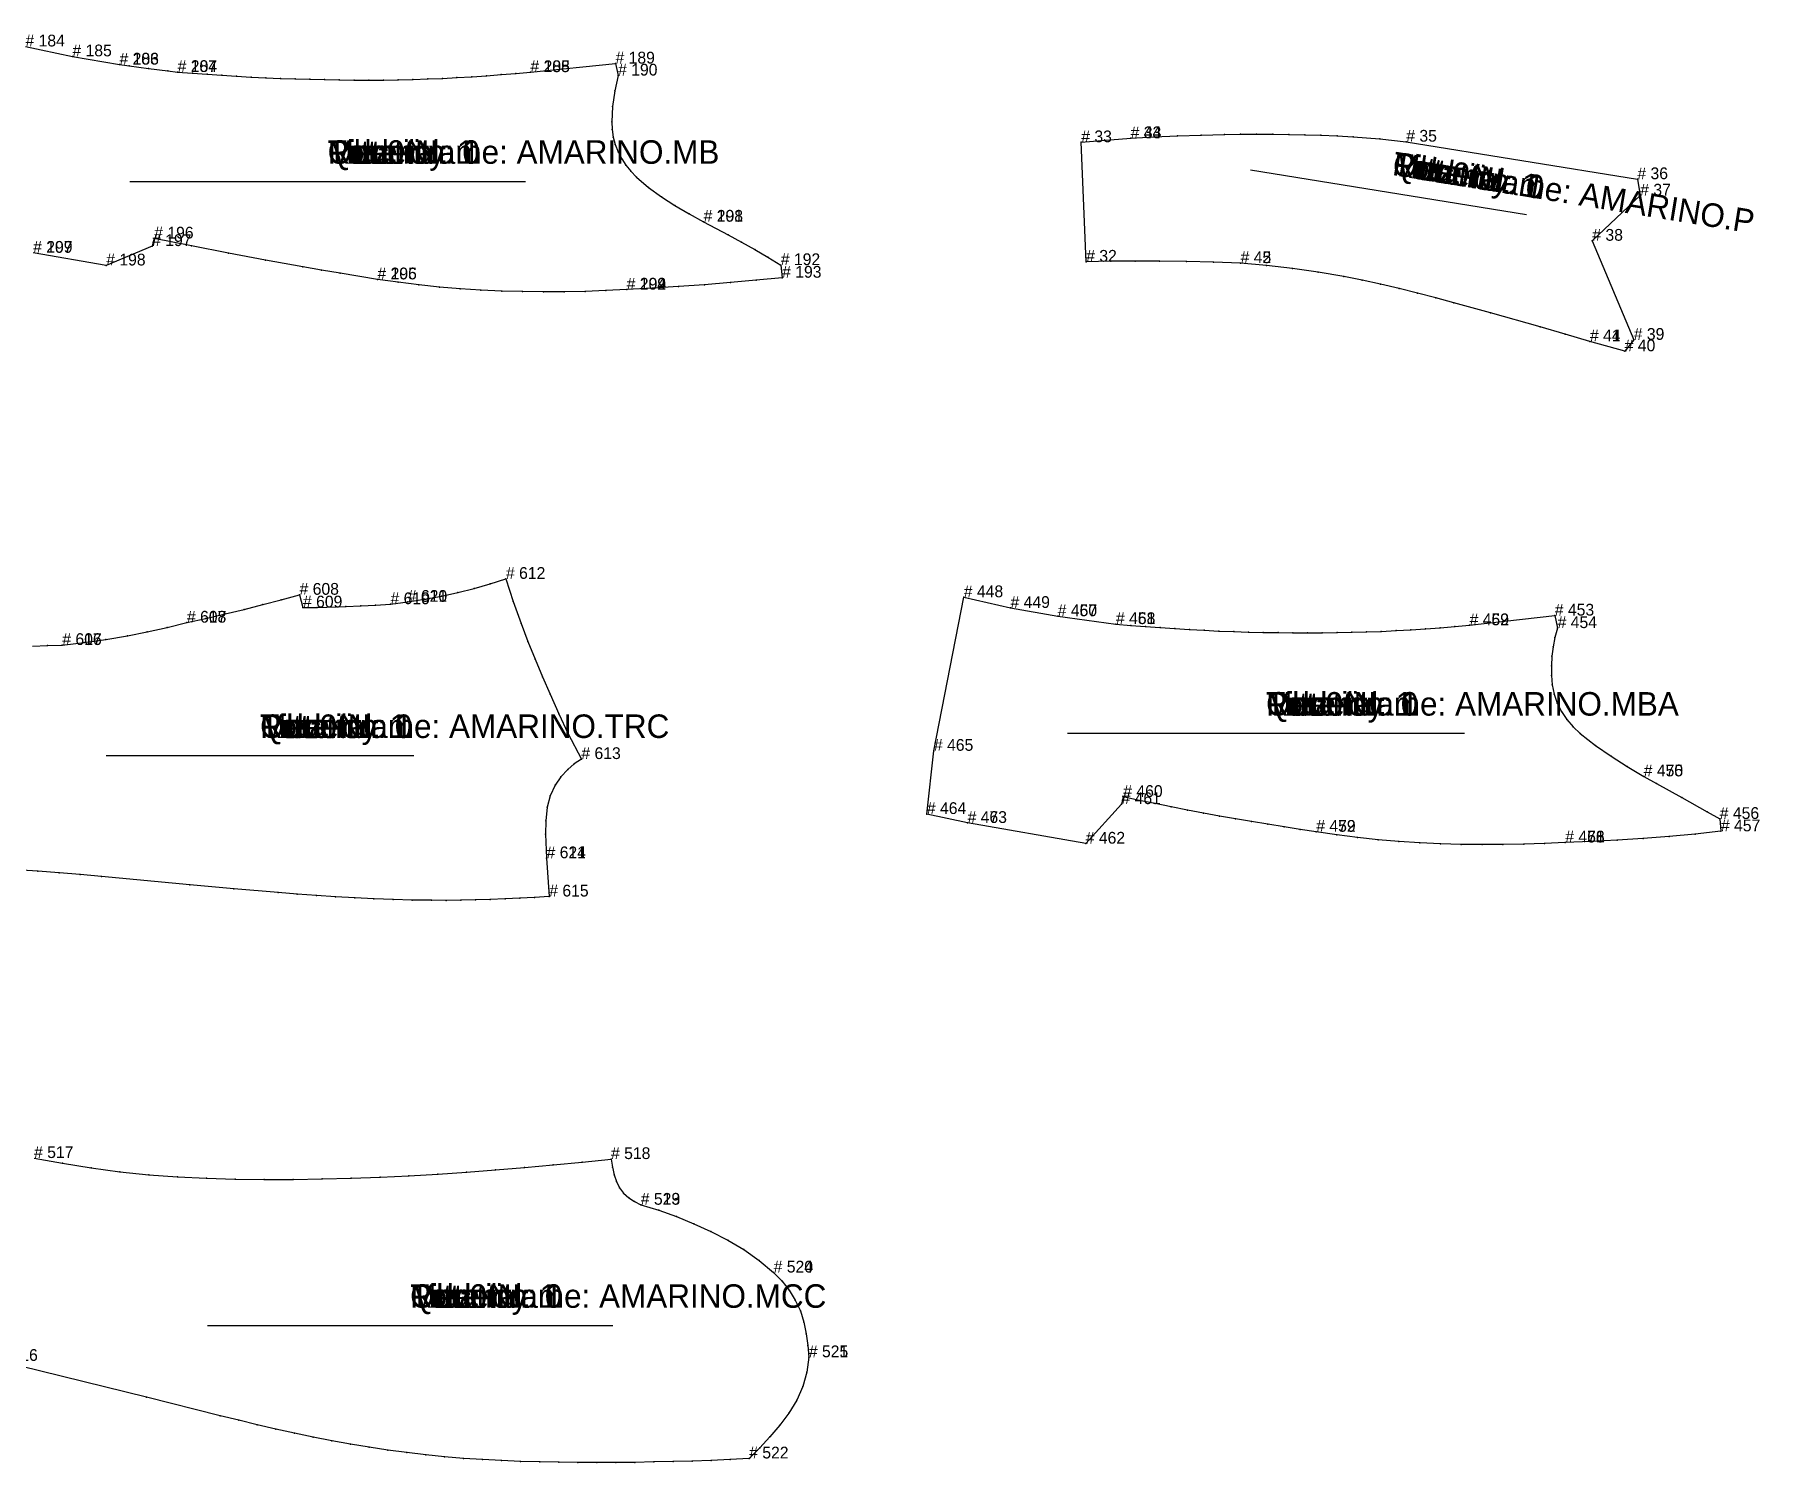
# Model space of a CAD drawing. Header units: metres. Extents: x 0 to 4837, y -3 to 3070.
# Drawn here: x 3207 to 4672, y 100 to 1313 of the extents above; entities that cross this region are included whole.
import ezdxf

# ---------------------------------------------------------------- set-up
doc = ezdxf.new("R2010")
doc.units = ezdxf.units.M

# ---------------------------------------------------------------- blocks, each defined once
blk = doc.blocks.new('2')
at = {"layer": '1'}
blk.add_lwpolyline([(4100.3, 1120), (4096.1, 1221.5), (4138.1, 1224.9), (4158.1, 1226.1), (4178, 1227), (4197.9, 1227.6), (4217.8, 1228.1), (4231.5, 1228.3), (4245.1, 1228.4), (4258.8, 1228.4), (4272.5, 1228.2), (4286.2, 1227.9), (4299.8, 1227.5), (4313.5, 1226.9), (4327.1, 1226.1), (4349.7, 1224.3), (4372.3, 1222), (4568.7, 1190.1), (4571.1, 1176.2), (4530.4, 1137.8), (4565.6, 1053.6), (4557.9, 1043.9), (4528.4, 1052.3), (4507.3, 1058.5), (4486.2, 1064.6), (4443.8, 1076.5), (4412.8, 1085.1), (4397.3, 1089.3), (4381.8, 1093.4), (4366.2, 1097.3), (4350.5, 1101), (4334.9, 1104.4), (4319.1, 1107.5), (4297.4, 1111.2), (4275.5, 1114.2), (4253.5, 1116.8), (4231.5, 1118.8), (4208.5, 1119.7), (4185.6, 1120.2), (4162.7, 1120.5), (4141.9, 1120.6), (4121.1, 1120.4)], close=True, dxfattribs=at)
at = {"layer": '2'}
for p in [(4096.1, 1221.5), (4138.1, 1224.9), (4372.3, 1222), (4568.7, 1190.1), (4571.1, 1176.2), (4530.4, 1137.8), (4100.3, 1120), (4231.5, 1118.8), (4528.4, 1052.3), (4557.9, 1043.9), (4565.6, 1053.6)]:
    blk.add_point(p, dxfattribs=at)
at = {"layer": '3'}
for p in [(4158.1, 1226.1), (4178, 1227), (4197.9, 1227.6), (4217.8, 1228.1), (4231.5, 1228.3), (4245.1, 1228.4), (4258.8, 1228.4), (4272.5, 1228.2), (4286.2, 1227.9), (4299.8, 1227.5), (4313.5, 1226.9), (4327.1, 1226.1), (4349.7, 1224.3), (4121.1, 1120.4), (4141.9, 1120.6), (4162.7, 1120.5), (4185.6, 1120.2), (4208.5, 1119.7), (4253.5, 1116.8), (4275.5, 1114.2), (4297.4, 1111.2), (4319.1, 1107.5), (4334.9, 1104.4), (4350.5, 1101), (4366.2, 1097.3), (4381.8, 1093.4), (4397.3, 1089.3), (4412.8, 1085.1), (4443.8, 1076.5), (4486.2, 1064.6), (4507.3, 1058.5)]:
    blk.add_point(p, dxfattribs=at)
at = {"layer": '4'}
for p in [(4138.1, 1224.9, 7.5), (4231.5, 1118.8, 7.5), (4528.4, 1052.3, 7.5)]:
    blk.add_point(p, dxfattribs=at)
at = {"layer": '7'}
blk.add_line((4240, 1198.1), (4474.5, 1160), dxfattribs=at)
at = {"layer": '84'}
blk.add_lwpolyline([(4100.3, 1120), (4096.1, 1221.5), (4138.1, 1224.9), (4158.1, 1226.1), (4178, 1227), (4197.9, 1227.6), (4217.8, 1228.1), (4231.5, 1228.3), (4245.1, 1228.4), (4258.8, 1228.4), (4272.5, 1228.2), (4286.2, 1227.9), (4299.8, 1227.5), (4313.5, 1226.9), (4327.1, 1226.1), (4349.7, 1224.3), (4372.3, 1222), (4568.7, 1190.1), (4571.1, 1176.2), (4530.4, 1137.8), (4565.6, 1053.6), (4557.9, 1043.9), (4528.4, 1052.3), (4507.3, 1058.5), (4486.2, 1064.6), (4443.8, 1076.5), (4412.8, 1085.1), (4397.3, 1089.3), (4381.8, 1093.4), (4366.2, 1097.3), (4350.5, 1101), (4334.9, 1104.4), (4319.1, 1107.5), (4297.4, 1111.2), (4275.5, 1114.2), (4253.5, 1116.8), (4231.5, 1118.8), (4208.5, 1119.7), (4185.6, 1120.2), (4162.7, 1120.5), (4141.9, 1120.6), (4121.1, 1120.4)], close=True, dxfattribs=at)
at = {"layer": '1'}
for s, p in [('# 43', (4138.1, 1224.9)), ('# 45', (4231.5, 1118.8)), ('# 44', (4528.4, 1052.3))]:
    blk.add_text(s, height=10, dxfattribs=at).set_placement(p)
for s in ['Piece Name: AMARINO.P', 'Rotation: 0', 'Fold: N', 'Material: 1', 'Quantity: 1', 'Tilt: 0']:
    blk.add_text(s, height=20, rotation=350.7688, dxfattribs=at).set_placement((4359.7, 1193.8))
at = {"layer": '2'}
for s, p in [('# 33', (4096.1, 1221.5)), ('# 34', (4138.1, 1224.9)), ('# 35', (4372.3, 1222)), ('# 36', (4568.7, 1190.1)), ('# 37', (4571.1, 1176.2)), ('# 38', (4530.4, 1137.8)), ('# 32', (4100.3, 1120)), ('# 42', (4231.5, 1118.8)), ('# 41', (4528.4, 1052.3)), ('# 39', (4565.6, 1053.6)), ('# 40', (4557.9, 1043.9))]:
    blk.add_text(s, height=10, dxfattribs=at).set_placement(p)
blk = doc.blocks.new('10')
at = {"layer": '1'}
blk.add_lwpolyline([(3198.9, 1302.9), (3238.8, 1294.5), (3278.8, 1287.5), (3287, 1286.4), (3303.5, 1284.2), (3320, 1282.2), (3328.2, 1281.2), (3340.7, 1280.2), (3353.2, 1279.3), (3365.7, 1278.4), (3378.1, 1277.6), (3390.6, 1276.9), (3403.1, 1276.3), (3415.6, 1275.8), (3428.1, 1275.3), (3440.6, 1275), (3453.1, 1274.7), (3465.6, 1274.5), (3478.1, 1274.4), (3490.6, 1274.4), (3503.2, 1274.4), (3515.7, 1274.6), (3528.2, 1274.9), (3540.7, 1275.3), (3553.2, 1275.8), (3565.6, 1276.5), (3578.1, 1277.2), (3590.6, 1278), (3603.1, 1279), (3615.6, 1280), (3628, 1281.1), (3700.3, 1288.4), (3702.5, 1278.2), (3699.6, 1265.2), (3697.8, 1252), (3697.2, 1238.9), (3697.5, 1232.3), (3698.4, 1225.9), (3700.1, 1219.5), (3702.6, 1213.4), (3705.6, 1207.5), (3709.2, 1202), (3713.4, 1196.8), (3718.1, 1191.9), (3728.3, 1183.1), (3739.3, 1175.2), (3750.7, 1167.9), (3762.8, 1160.7), (3775.2, 1154), (3796.1, 1142.8), (3807.4, 1136.6), (3818.7, 1130.3), (3829.8, 1123.8), (3840.8, 1117.1), (3841.9, 1106.4), (3819.9, 1104.2), (3797.9, 1102.2), (3775.9, 1100.4), (3753.9, 1098.8), (3731.8, 1097.5), (3709.8, 1096.3), (3692.1, 1095.4), (3674.4, 1094.8), (3656.7, 1094.5), (3639, 1094.4), (3621.3, 1094.6), (3603.6, 1095.1), (3585.9, 1095.9), (3568.3, 1097), (3550.7, 1098.5), (3533.1, 1100.3), (3515.5, 1102.5), (3498, 1105), (3466.3, 1110.2), (3450.4, 1112.9), (3434.6, 1115.6), (3403, 1121.4), (3371.4, 1127.3), (3339.9, 1133.4), (3308.3, 1139.7), (3306.5, 1133.3), (3267.5, 1116.8), (3205.4, 1127.6)], dxfattribs=at)
at = {"layer": '13'}
blk.add_point((3709.8, 1096.3), dxfattribs=at)
at = {"layer": '2'}
for p in [(3238.8, 1294.5), (3278.8, 1287.5), (3328.2, 1281.2), (3628, 1281.1), (3700.3, 1288.4), (3702.5, 1278.2), (3775.2, 1154), (3306.5, 1133.3), (3308.3, 1139.7), (3267.5, 1116.8), (3840.8, 1117.1), (3498, 1105), (3841.9, 1106.4), (3709.8, 1096.3)]:
    blk.add_point(p, dxfattribs=at)
at = {"layer": '3'}
for p in [(3287, 1286.4), (3303.5, 1284.2), (3320, 1282.2), (3340.7, 1280.2), (3353.2, 1279.3), (3365.7, 1278.4), (3378.1, 1277.6), (3390.6, 1276.9), (3403.1, 1276.3), (3415.6, 1275.8), (3428.1, 1275.3), (3553.2, 1275.8), (3565.6, 1276.5), (3578.1, 1277.2), (3590.6, 1278), (3603.1, 1279), (3615.6, 1280), (3440.6, 1275), (3453.1, 1274.7), (3465.6, 1274.5), (3478.1, 1274.4), (3490.6, 1274.4), (3503.2, 1274.4), (3515.7, 1274.6), (3528.2, 1274.9), (3540.7, 1275.3), (3699.6, 1265.2), (3697.8, 1252), (3697.2, 1238.9), (3697.5, 1232.3), (3698.4, 1225.9), (3700.1, 1219.5), (3702.6, 1213.4), (3705.6, 1207.5), (3709.2, 1202), (3713.4, 1196.8), (3718.1, 1191.9), (3728.3, 1183.1), (3739.3, 1175.2), (3750.7, 1167.9), (3762.8, 1160.7), (3339.9, 1133.4), (3796.1, 1142.8), (3807.4, 1136.6), (3818.7, 1130.3), (3371.4, 1127.3), (3403, 1121.4), (3434.6, 1115.6), (3829.8, 1123.8), (3450.4, 1112.9), (3466.3, 1110.2), (3515.5, 1102.5), (3533.1, 1100.3), (3775.9, 1100.4), (3797.9, 1102.2), (3819.9, 1104.2), (3550.7, 1098.5), (3568.3, 1097), (3585.9, 1095.9), (3603.6, 1095.1), (3621.3, 1094.6), (3639, 1094.4), (3656.7, 1094.5), (3674.4, 1094.8), (3692.1, 1095.4), (3731.8, 1097.5), (3753.9, 1098.8)]:
    blk.add_point(p, dxfattribs=at)
at = {"layer": '4'}
for p in [(3278.8, 1287.5, 7.5), (3328.2, 1281.2, 7.5), (3628, 1281.1, 7.5), (3775.2, 1154, 7.5), (3498, 1105, 7.5), (3709.8, 1096.3, 7.5)]:
    blk.add_point(p, dxfattribs=at)
at = {"layer": '7'}
blk.add_line((3287.7, 1188.2), (3623.8, 1188.2), dxfattribs=at)
at = {"layer": '84'}
blk.add_lwpolyline([(3198.9, 1302.9), (3238.8, 1294.5), (3278.8, 1287.5), (3287, 1286.4), (3303.5, 1284.2), (3320, 1282.2), (3328.2, 1281.2), (3340.7, 1280.2), (3353.2, 1279.3), (3365.7, 1278.4), (3378.1, 1277.6), (3390.6, 1276.9), (3403.1, 1276.3), (3415.6, 1275.8), (3428.1, 1275.3), (3440.6, 1275), (3453.1, 1274.7), (3465.6, 1274.5), (3478.1, 1274.4), (3490.6, 1274.4), (3503.2, 1274.4), (3515.7, 1274.6), (3528.2, 1274.9), (3540.7, 1275.3), (3553.2, 1275.8), (3565.6, 1276.5), (3578.1, 1277.2), (3590.6, 1278), (3603.1, 1279), (3615.6, 1280), (3628, 1281.1), (3700.3, 1288.4), (3702.5, 1278.2), (3699.6, 1265.2), (3697.8, 1252), (3697.2, 1238.9), (3697.5, 1232.3), (3698.4, 1225.9), (3700.1, 1219.5), (3702.6, 1213.4), (3705.6, 1207.5), (3709.2, 1202), (3713.4, 1196.8), (3718.1, 1191.9), (3728.3, 1183.1), (3739.3, 1175.2), (3750.7, 1167.9), (3762.8, 1160.7), (3775.2, 1154), (3796.1, 1142.8), (3807.4, 1136.6), (3818.7, 1130.3), (3829.8, 1123.8), (3840.8, 1117.1), (3841.9, 1106.4), (3819.9, 1104.2), (3797.9, 1102.2), (3775.9, 1100.4), (3753.9, 1098.8), (3731.8, 1097.5), (3709.8, 1096.3), (3692.1, 1095.4), (3674.4, 1094.8), (3656.7, 1094.5), (3639, 1094.4), (3621.3, 1094.6), (3603.6, 1095.1), (3585.9, 1095.9), (3568.3, 1097), (3550.7, 1098.5), (3533.1, 1100.3), (3515.5, 1102.5), (3498, 1105), (3466.3, 1110.2), (3450.4, 1112.9), (3434.6, 1115.6), (3403, 1121.4), (3371.4, 1127.3), (3339.9, 1133.4), (3308.3, 1139.7), (3306.5, 1133.3), (3267.5, 1116.8), (3205.4, 1127.6)], dxfattribs=at)
at = {"layer": '1'}
for s, height, p in [('# 203', 10, (3278.8, 1287.5)), ('# 204', 10, (3328.2, 1281.2)), ('# 205', 10, (3628, 1281.1)), ('Tilt: 0', 20, (3455.7, 1203.2)), ('Quantity: 1', 20, (3455.7, 1203.2)), ('Piece Name: AMARINO.MB', 20, (3455.7, 1203.2)), ('Rotation: 0', 20, (3455.7, 1203.2)), ('Fold: N', 20, (3455.7, 1203.2)), ('Material: 1', 20, (3455.7, 1203.2)), ('# 208', 10, (3775.2, 1154)), ('# 207', 10, (3205.4, 1127.6)), ('# 206', 10, (3498, 1105)), ('# 209', 10, (3709.8, 1096.3))]:
    blk.add_text(s, height=height, dxfattribs=at).set_placement(p)
at = {"layer": '13'}
blk.add_text('# 202', height=10, dxfattribs=at).set_placement((3709.8, 1096.3))
at = {"layer": '2'}
for s, p in [('# 184', (3198.9, 1302.9)), ('# 185', (3238.8, 1294.5)), ('# 186', (3278.8, 1287.5)), ('# 187', (3328.2, 1281.2)), ('# 188', (3628, 1281.1)), ('# 189', (3700.3, 1288.4)), ('# 190', (3702.5, 1278.2)), ('# 191', (3775.2, 1154)), ('# 196', (3308.3, 1139.7)), ('# 199', (3205.4, 1127.6)), ('# 197', (3306.5, 1133.3)), ('# 198', (3267.5, 1116.8)), ('# 195', (3498, 1105)), ('# 192', (3840.8, 1117.1)), ('# 193', (3841.9, 1106.4)), ('# 194', (3709.8, 1096.3))]:
    blk.add_text(s, height=10, dxfattribs=at).set_placement(p)
blk = doc.blocks.new('26')
at = {"layer": '1'}
blk.add_lwpolyline([(3996.3, 834.9), (4036, 825.8), (4076.1, 818.8), (4125.6, 812.1), (4138.1, 811), (4150.6, 810), (4163.1, 809.1), (4175.6, 808.2), (4188.1, 807.5), (4200.6, 806.8), (4213.1, 806.2), (4225.7, 805.7), (4238.2, 805.3), (4250.7, 805), (4263.3, 804.8), (4275.8, 804.6), (4288.4, 804.6), (4300.9, 804.6), (4313.5, 804.8), (4326, 805.1), (4338.5, 805.4), (4351, 805.9), (4363.6, 806.5), (4376.1, 807.2), (4388.6, 808.1), (4401.1, 809), (4413.6, 810), (4426.1, 811.1), (4498.5, 819.3), (4500.9, 808.7), (4498.6, 800.7), (4497, 792.7), (4496, 784.7), (4495.6, 776.6), (4495.7, 768.5), (4496.4, 760.4), (4497.9, 752.5), (4500.4, 744.9), (4504.1, 737.7), (4508.8, 731), (4514.2, 724.7), (4520.2, 719), (4533, 708.9), (4546.4, 699.8), (4560.1, 691), (4574.1, 682.7), (4584.9, 676.7), (4606.5, 664.8), (4628, 652.6), (4638.7, 646.5), (4639.7, 636), (4617.7, 633.6), (4595.7, 631.6), (4573.6, 629.8), (4551.6, 628.4), (4529.5, 627.3), (4507.4, 626.5), (4489.7, 625.7), (4472.1, 625.1), (4454.4, 624.8), (4436.7, 624.7), (4419, 624.9), (4401.4, 625.4), (4383.7, 626.2), (4366.1, 627.3), (4348.5, 628.8), (4330.9, 630.7), (4313.4, 633), (4295.8, 635.6), (4282.1, 637.6), (4268.4, 639.8), (4254.7, 642), (4240.9, 644.2), (4227.3, 646.6), (4213.6, 649), (4199.9, 651.5), (4186.3, 654.1), (4172.6, 656.8), (4159, 659.5), (4145.4, 662.3), (4131.8, 665.2), (4130.3, 659.1), (4099.9, 625.5), (3999.5, 643.1), (3964.9, 650.7), (3970.9, 704.4)], close=True, dxfattribs=at)
at = {"layer": '13'}
blk.add_point((4507.4, 626.5), dxfattribs=at)
at = {"layer": '2'}
for p in [(3996.3, 834.9), (4036, 825.8), (4076.1, 818.8), (4125.6, 812.1), (4426.1, 811.1), (4498.5, 819.3), (4500.9, 808.7), (3970.9, 704.4), (4574.1, 682.7), (4131.8, 665.2), (3964.9, 650.7), (4130.3, 659.1), (4638.7, 646.5), (3999.5, 643.1), (4295.8, 635.6), (4639.7, 636), (4099.9, 625.5), (4507.4, 626.5)]:
    blk.add_point(p, dxfattribs=at)
at = {"layer": '3'}
for p in [(4138.1, 811), (4150.6, 810), (4163.1, 809.1), (4175.6, 808.2), (4188.1, 807.5), (4200.6, 806.8), (4363.6, 806.5), (4376.1, 807.2), (4388.6, 808.1), (4401.1, 809), (4413.6, 810), (4213.1, 806.2), (4225.7, 805.7), (4238.2, 805.3), (4250.7, 805), (4263.3, 804.8), (4275.8, 804.6), (4288.4, 804.6), (4300.9, 804.6), (4313.5, 804.8), (4326, 805.1), (4338.5, 805.4), (4351, 805.9), (4497, 792.7), (4498.6, 800.7), (4496, 784.7), (4495.6, 776.6), (4495.7, 768.5), (4496.4, 760.4), (4497.9, 752.5), (4500.4, 744.9), (4504.1, 737.7), (4508.8, 731), (4514.2, 724.7), (4520.2, 719), (4533, 708.9), (4546.4, 699.8), (4560.1, 691), (4584.9, 676.7), (4145.4, 662.3), (4606.5, 664.8), (4159, 659.5), (4172.6, 656.8), (4186.3, 654.1), (4199.9, 651.5), (4213.6, 649), (4227.3, 646.6), (4628, 652.6), (4240.9, 644.2), (4254.7, 642), (4268.4, 639.8), (4282.1, 637.6), (4313.4, 633), (4330.9, 630.7), (4595.7, 631.6), (4617.7, 633.6), (4348.5, 628.8), (4366.1, 627.3), (4383.7, 626.2), (4401.4, 625.4), (4419, 624.9), (4436.7, 624.7), (4454.4, 624.8), (4472.1, 625.1), (4489.7, 625.7), (4529.5, 627.3), (4551.6, 628.4), (4573.6, 629.8)]:
    blk.add_point(p, dxfattribs=at)
at = {"layer": '4'}
for p in [(4076.1, 818.8, 7.5), (4125.6, 812.1, 7.5), (4426.1, 811.1, 7.5), (4574.1, 682.7, 7.5), (3999.5, 643.1, 7.5), (4295.8, 635.6, 7.5), (4507.4, 626.5, 7.5)]:
    blk.add_point(p, dxfattribs=at)
at = {"layer": '7'}
blk.add_line((4084.5, 719.3), (4421.9, 719.3), dxfattribs=at)
at = {"layer": '84'}
blk.add_lwpolyline([(3996.3, 834.9), (4036, 825.8), (4076.1, 818.8), (4125.6, 812.1), (4138.1, 811), (4150.6, 810), (4163.1, 809.1), (4175.6, 808.2), (4188.1, 807.5), (4200.6, 806.8), (4213.1, 806.2), (4225.7, 805.7), (4238.2, 805.3), (4250.7, 805), (4263.3, 804.8), (4275.8, 804.6), (4288.4, 804.6), (4300.9, 804.6), (4313.5, 804.8), (4326, 805.1), (4338.5, 805.4), (4351, 805.9), (4363.6, 806.5), (4376.1, 807.2), (4388.6, 808.1), (4401.1, 809), (4413.6, 810), (4426.1, 811.1), (4498.5, 819.3), (4500.9, 808.7), (4498.6, 800.7), (4497, 792.7), (4496, 784.7), (4495.6, 776.6), (4495.7, 768.5), (4496.4, 760.4), (4497.9, 752.5), (4500.4, 744.9), (4504.1, 737.7), (4508.8, 731), (4514.2, 724.7), (4520.2, 719), (4533, 708.9), (4546.4, 699.8), (4560.1, 691), (4574.1, 682.7), (4584.9, 676.7), (4606.5, 664.8), (4628, 652.6), (4638.7, 646.5), (4639.7, 636), (4617.7, 633.6), (4595.7, 631.6), (4573.6, 629.8), (4551.6, 628.4), (4529.5, 627.3), (4507.4, 626.5), (4489.7, 625.7), (4472.1, 625.1), (4454.4, 624.8), (4436.7, 624.7), (4419, 624.9), (4401.4, 625.4), (4383.7, 626.2), (4366.1, 627.3), (4348.5, 628.8), (4330.9, 630.7), (4313.4, 633), (4295.8, 635.6), (4282.1, 637.6), (4268.4, 639.8), (4254.7, 642), (4240.9, 644.2), (4227.3, 646.6), (4213.6, 649), (4199.9, 651.5), (4186.3, 654.1), (4172.6, 656.8), (4159, 659.5), (4145.4, 662.3), (4131.8, 665.2), (4130.3, 659.1), (4099.9, 625.5), (3999.5, 643.1), (3964.9, 650.7), (3970.9, 704.4)], close=True, dxfattribs=at)
at = {"layer": '1'}
for s, height, p in [('# 467', 10, (4076.1, 818.8)), ('# 468', 10, (4125.6, 812.1)), ('# 469', 10, (4426.1, 811.1)), ('Tilt: 0', 20, (4253.2, 734.3)), ('Quantity: 1', 20, (4253.2, 734.3)), ('Piece Name: AMARINO.MBA', 20, (4253.2, 734.3)), ('Rotation: 0', 20, (4253.2, 734.3)), ('Fold: N', 20, (4253.2, 734.3)), ('Material: 1', 20, (4253.2, 734.3)), ('# 470', 10, (4574.1, 682.7)), ('# 473', 10, (3999.5, 643.1)), ('# 472', 10, (4295.8, 635.6)), ('# 471', 10, (4507.4, 626.5))]:
    blk.add_text(s, height=height, dxfattribs=at).set_placement(p)
at = {"layer": '13'}
blk.add_text('# 466', height=10, dxfattribs=at).set_placement((4507.4, 626.5))
at = {"layer": '2'}
for s, p in [('# 448', (3996.3, 834.9)), ('# 449', (4036, 825.8)), ('# 450', (4076.1, 818.8)), ('# 451', (4125.6, 812.1)), ('# 452', (4426.1, 811.1)), ('# 453', (4498.5, 819.3)), ('# 454', (4500.9, 808.7)), ('# 465', (3970.9, 704.4)), ('# 455', (4574.1, 682.7)), ('# 460', (4131.8, 665.2)), ('# 464', (3964.9, 650.7)), ('# 461', (4130.3, 659.1)), ('# 463', (3999.5, 643.1)), ('# 459', (4295.8, 635.6)), ('# 456', (4638.7, 646.5)), ('# 457', (4639.7, 636)), ('# 462', (4099.9, 625.5)), ('# 458', (4507.4, 626.5))]:
    blk.add_text(s, height=10, dxfattribs=at).set_placement(p)
blk = doc.blocks.new('29')
at = {"layer": '1'}
blk.add_lwpolyline([(3206.2, 358.4), (3230.4, 353.9), (3254.7, 350), (3279.1, 346.7), (3303.6, 344.2), (3328.1, 342.4), (3352.6, 341.2), (3377.2, 340.5), (3401.8, 340.2), (3426.4, 340.2), (3451, 340.6), (3475.6, 341.2), (3500.2, 342.2), (3524.7, 343.3), (3549.3, 344.8), (3573.8, 346.4), (3598.3, 348.3), (3622.9, 350.3), (3647.4, 352.5), (3672, 354.9), (3696.5, 357.5), (3697.7, 350.7), (3699.3, 344.1), (3701.1, 338.4), (3703.6, 333.1), (3707.2, 328.5), (3711.6, 324.6), (3716.5, 321.3), (3721.8, 318.7), (3737.1, 314), (3752.1, 308.6), (3766.9, 302.6), (3781.4, 295.9), (3795.7, 288.7), (3809.4, 280.6), (3822.4, 271.4), (3834.7, 261.1), (3841.7, 253.9), (3847.8, 246), (3853.1, 237.5), (3857.4, 228.4), (3860.4, 218.9), (3862.4, 209.1), (3863.8, 199.2), (3864.6, 189.1), (3862.9, 176.4), (3859.5, 164.2), (3854.4, 152.5), (3847.7, 141.5), (3839.9, 131.3), (3831.5, 121.6), (3822.9, 112.2), (3813.9, 103.1), (3797.7, 102.2), (3781.5, 101.5), (3765.4, 100.9), (3749.2, 100.4), (3733, 100.1), (3716.8, 99.8), (3700.7, 99.7), (3684.5, 99.7), (3668.3, 99.7), (3652.1, 99.9), (3635.9, 100.2), (3619.7, 100.6), (3603.5, 101.3), (3587.3, 102.1), (3571.2, 103.2), (3555.1, 104.5), (3539, 106.2), (3523, 108.1), (3506.9, 110.2), (3491, 112.7), (3475, 115.3), (3459.1, 118.2), (3443.3, 121.3), (3427.4, 124.6), (3411.6, 128), (3395.9, 131.7), (3380.1, 135.5), (3364.4, 139.3), (3301.7, 155.2), (3175.9, 186)], dxfattribs=at)
at = {"layer": '2'}
for p in [(3696.5, 357.5), (3721.8, 318.7), (3834.7, 261.1), (3864.6, 189.1), (3813.9, 103.1)]:
    blk.add_point(p, dxfattribs=at)
at = {"layer": '3'}
for p in [(3230.4, 353.9), (3647.4, 352.5), (3672, 354.9), (3254.7, 350), (3279.1, 346.7), (3303.6, 344.2), (3328.1, 342.4), (3352.6, 341.2), (3377.2, 340.5), (3401.8, 340.2), (3426.4, 340.2), (3451, 340.6), (3475.6, 341.2), (3500.2, 342.2), (3524.7, 343.3), (3549.3, 344.8), (3573.8, 346.4), (3598.3, 348.3), (3622.9, 350.3), (3697.7, 350.7), (3699.3, 344.1), (3701.1, 338.4), (3703.6, 333.1), (3707.2, 328.5), (3711.6, 324.6), (3716.5, 321.3), (3737.1, 314), (3752.1, 308.6), (3766.9, 302.6), (3781.4, 295.9), (3795.7, 288.7), (3809.4, 280.6), (3822.4, 271.4), (3841.7, 253.9), (3847.8, 246), (3853.1, 237.5), (3857.4, 228.4), (3860.4, 218.9), (3862.4, 209.1), (3863.8, 199.2), (3862.9, 176.4), (3859.5, 164.2), (3301.7, 155.2), (3854.4, 152.5), (3364.4, 139.3), (3380.1, 135.5), (3847.7, 141.5), (3395.9, 131.7), (3411.6, 128), (3427.4, 124.6), (3443.3, 121.3), (3459.1, 118.2), (3831.5, 121.6), (3839.9, 131.3), (3475, 115.3), (3491, 112.7), (3506.9, 110.2), (3523, 108.1), (3539, 106.2), (3555.1, 104.5), (3571.2, 103.2), (3822.9, 112.2), (3587.3, 102.1), (3603.5, 101.3), (3619.7, 100.6), (3635.9, 100.2), (3652.1, 99.9), (3668.3, 99.7), (3684.5, 99.7), (3700.7, 99.7), (3716.8, 99.8), (3733, 100.1), (3749.2, 100.4), (3765.4, 100.9), (3781.5, 101.5), (3797.7, 102.2)]:
    blk.add_point(p, dxfattribs=at)
at = {"layer": '4'}
for p in [(3721.8, 318.7, 7.5), (3834.7, 261.1, 7.5), (3864.6, 189.1, 7.5)]:
    blk.add_point(p, dxfattribs=at)
at = {"layer": '7'}
blk.add_line((3353.6, 216.1), (3698, 216.1), dxfattribs=at)
at = {"layer": '84'}
blk.add_lwpolyline([(3206.2, 358.4), (3230.4, 353.9), (3254.7, 350), (3279.1, 346.7), (3303.6, 344.2), (3328.1, 342.4), (3352.6, 341.2), (3377.2, 340.5), (3401.8, 340.2), (3426.4, 340.2), (3451, 340.6), (3475.6, 341.2), (3500.2, 342.2), (3524.7, 343.3), (3549.3, 344.8), (3573.8, 346.4), (3598.3, 348.3), (3622.9, 350.3), (3647.4, 352.5), (3672, 354.9), (3696.5, 357.5), (3697.7, 350.7), (3699.3, 344.1), (3701.1, 338.4), (3703.6, 333.1), (3707.2, 328.5), (3711.6, 324.6), (3716.5, 321.3), (3721.8, 318.7), (3737.1, 314), (3752.1, 308.6), (3766.9, 302.6), (3781.4, 295.9), (3795.7, 288.7), (3809.4, 280.6), (3822.4, 271.4), (3834.7, 261.1), (3841.7, 253.9), (3847.8, 246), (3853.1, 237.5), (3857.4, 228.4), (3860.4, 218.9), (3862.4, 209.1), (3863.8, 199.2), (3864.6, 189.1), (3862.9, 176.4), (3859.5, 164.2), (3854.4, 152.5), (3847.7, 141.5), (3839.9, 131.3), (3831.5, 121.6), (3822.9, 112.2), (3813.9, 103.1), (3797.7, 102.2), (3781.5, 101.5), (3765.4, 100.9), (3749.2, 100.4), (3733, 100.1), (3716.8, 99.8), (3700.7, 99.7), (3684.5, 99.7), (3668.3, 99.7), (3652.1, 99.9), (3635.9, 100.2), (3619.7, 100.6), (3603.5, 101.3), (3587.3, 102.1), (3571.2, 103.2), (3555.1, 104.5), (3539, 106.2), (3523, 108.1), (3506.9, 110.2), (3491, 112.7), (3475, 115.3), (3459.1, 118.2), (3443.3, 121.3), (3427.4, 124.6), (3411.6, 128), (3395.9, 131.7), (3380.1, 135.5), (3364.4, 139.3), (3301.7, 155.2), (3175.9, 186)], dxfattribs=at)
at = {"layer": '1'}
for s, height, p in [('# 523', 10, (3721.8, 318.7)), ('# 524', 10, (3834.7, 261.1)), ('Tilt: 0', 20, (3525.8, 231.1)), ('Quantity: 1', 20, (3525.8, 231.1)), ('Piece Name: AMARINO.MCC', 20, (3525.8, 231.1)), ('Rotation: 0', 20, (3525.8, 231.1)), ('Fold: N', 20, (3525.8, 231.1)), ('Material: 1', 20, (3525.8, 231.1)), ('# 525', 10, (3864.6, 189.1))]:
    blk.add_text(s, height=height, dxfattribs=at).set_placement(p)
at = {"layer": '2'}
for s, p in [('# 517', (3206.2, 358.4)), ('# 518', (3696.5, 357.5)), ('# 519', (3721.8, 318.7)), ('# 520', (3834.7, 261.1)), ('# 516', (3175.9, 186)), ('# 521', (3864.6, 189.1)), ('# 522', (3813.9, 103.1))]:
    blk.add_text(s, height=10, dxfattribs=at).set_placement(p)
blk = doc.blocks.new('34')
at = {"layer": '1'}
blk.add_lwpolyline([(3204.9, 793.4), (3217.6, 793.8), (3230.2, 794.3), (3248.7, 796.4), (3267.1, 799), (3285.5, 802.1), (3302.4, 805.4), (3319.3, 809.1), (3336.1, 813.3), (3352.3, 816.9), (3368.5, 820.7), (3384.7, 824.6), (3400.5, 828.6), (3416.2, 832.7), (3431.8, 837), (3434.7, 826.2), (3446.9, 826.3), (3471.2, 827), (3483.8, 827.6), (3496.4, 828.2), (3509.1, 829), (3523.8, 831), (3538.1, 833.2), (3552.3, 835.8), (3566.3, 838.8), (3580.1, 842.3), (3593.7, 846.2), (3607.2, 850.5), (3613.4, 831.4), (3620, 812.5), (3625.8, 797.4), (3632, 782.4), (3638.3, 767.4), (3644.8, 752.5), (3652.1, 735.9), (3659.8, 719.3), (3671.3, 697.4), (3665.3, 693.2), (3659.8, 688.6), (3653.9, 682.3), (3649, 675.2), (3644.9, 666.2), (3642.3, 656.5), (3641, 645), (3640.8, 633.5), (3641.7, 613.1), (3644, 580.6), (3631.5, 579.8), (3619, 579.1), (3606.5, 578.5), (3593.9, 578), (3581.4, 577.7), (3568.9, 577.4), (3556.4, 577.3), (3543.9, 577.4), (3527.6, 577.6), (3511.3, 578), (3495, 578.7), (3478.7, 579.5), (3462.4, 580.4), (3446.1, 581.5), (3429.9, 582.7), (3413.6, 584), (3376, 587.2), (3338.5, 590.6), (3263.5, 597.7), (3245.4, 599.3), (3227.4, 600.8), (3209.3, 602.2), (3191.2, 603.4)], dxfattribs=at)
at = {"layer": '2'}
for p in [(3607.2, 850.5), (3431.8, 837), (3434.7, 826.2), (3509.1, 829), (3523.8, 831), (3336.1, 813.3), (3230.2, 794.3), (3671.3, 697.4), (3641.7, 613.1), (3644, 580.6)]:
    blk.add_point(p, dxfattribs=at)
at = {"layer": '3'}
for p in [(3552.3, 835.8), (3566.3, 838.8), (3580.1, 842.3), (3593.7, 846.2), (3384.7, 824.6), (3400.5, 828.6), (3416.2, 832.7), (3446.9, 826.3), (3471.2, 827), (3483.8, 827.6), (3496.4, 828.2), (3538.1, 833.2), (3613.4, 831.4), (3319.3, 809.1), (3352.3, 816.9), (3368.5, 820.7), (3620, 812.5), (3217.6, 793.8), (3248.7, 796.4), (3267.1, 799), (3285.5, 802.1), (3302.4, 805.4), (3625.8, 797.4), (3632, 782.4), (3638.3, 767.4), (3644.8, 752.5), (3652.1, 735.9), (3659.8, 719.3), (3665.3, 693.2), (3649, 675.2), (3653.9, 682.3), (3659.8, 688.6), (3644.9, 666.2), (3641, 645), (3642.3, 656.5), (3640.8, 633.5), (3209.3, 602.2), (3227.4, 600.8), (3245.4, 599.3), (3263.5, 597.7), (3338.5, 590.6), (3376, 587.2), (3413.6, 584), (3429.9, 582.7), (3446.1, 581.5), (3462.4, 580.4), (3478.7, 579.5), (3495, 578.7), (3511.3, 578), (3527.6, 577.6), (3543.9, 577.4), (3556.4, 577.3), (3568.9, 577.4), (3581.4, 577.7), (3593.9, 578), (3606.5, 578.5), (3619, 579.1), (3631.5, 579.8)]:
    blk.add_point(p, dxfattribs=at)
at = {"layer": '4'}
for p in [(3509.1, 829, 7.5), (3523.8, 831, 7.5), (3336.1, 813.3, 7.5), (3230.2, 794.3, 7.5), (3641.7, 613.1, 7.5)]:
    blk.add_point(p, dxfattribs=at)
at = {"layer": '7'}
blk.add_line((3267.6, 700.3), (3529, 700.3), dxfattribs=at)
at = {"layer": '84'}
blk.add_lwpolyline([(3204.9, 793.4), (3217.6, 793.8), (3230.2, 794.3), (3248.7, 796.4), (3267.1, 799), (3285.5, 802.1), (3302.4, 805.4), (3319.3, 809.1), (3336.1, 813.3), (3352.3, 816.9), (3368.5, 820.7), (3384.7, 824.6), (3400.5, 828.6), (3416.2, 832.7), (3431.8, 837), (3434.7, 826.2), (3446.9, 826.3), (3471.2, 827), (3483.8, 827.6), (3496.4, 828.2), (3509.1, 829), (3523.8, 831), (3538.1, 833.2), (3552.3, 835.8), (3566.3, 838.8), (3580.1, 842.3), (3593.7, 846.2), (3607.2, 850.5), (3613.4, 831.4), (3620, 812.5), (3625.8, 797.4), (3632, 782.4), (3638.3, 767.4), (3644.8, 752.5), (3652.1, 735.9), (3659.8, 719.3), (3671.3, 697.4), (3665.3, 693.2), (3659.8, 688.6), (3653.9, 682.3), (3649, 675.2), (3644.9, 666.2), (3642.3, 656.5), (3641, 645), (3640.8, 633.5), (3641.7, 613.1), (3644, 580.6), (3631.5, 579.8), (3619, 579.1), (3606.5, 578.5), (3593.9, 578), (3581.4, 577.7), (3568.9, 577.4), (3556.4, 577.3), (3543.9, 577.4), (3527.6, 577.6), (3511.3, 578), (3495, 578.7), (3478.7, 579.5), (3462.4, 580.4), (3446.1, 581.5), (3429.9, 582.7), (3413.6, 584), (3376, 587.2), (3338.5, 590.6), (3263.5, 597.7), (3245.4, 599.3), (3227.4, 600.8), (3209.3, 602.2), (3191.2, 603.4)], dxfattribs=at)
at = {"layer": '1'}
for s, height, p in [('# 619', 10, (3509.1, 829)), ('# 620', 10, (3523.8, 831)), ('# 618', 10, (3336.1, 813.3)), ('# 617', 10, (3230.2, 794.3)), ('Tilt: 0', 20, (3398.3, 715.3)), ('Quantity: 1', 20, (3398.3, 715.3)), ('Piece Name: AMARINO.TRC', 20, (3398.3, 715.3)), ('Rotation: 0', 20, (3398.3, 715.3)), ('Fold: N', 20, (3398.3, 715.3)), ('Material: 1', 20, (3398.3, 715.3)), ('# 621', 10, (3641.7, 613.1))]:
    blk.add_text(s, height=height, dxfattribs=at).set_placement(p)
at = {"layer": '2'}
for s, p in [('# 612', (3607.2, 850.5)), ('# 608', (3431.8, 837)), ('# 609', (3434.7, 826.2)), ('# 610', (3509.1, 829)), ('# 611', (3523.8, 831)), ('# 607', (3336.1, 813.3)), ('# 606', (3230.2, 794.3)), ('# 613', (3671.3, 697.4)), ('# 614', (3641.7, 613.1)), ('# 615', (3644, 580.6))]:
    blk.add_text(s, height=10, dxfattribs=at).set_placement(p)

msp = doc.modelspace()

# ---------------------------------------------------------------- block references
at = {"layer": '1'}
for name in ['10', '2', '34', '26', '29']:
    msp.add_blockref(name, (0, 0), dxfattribs=at)

doc.saveas('drawing.dxf')
